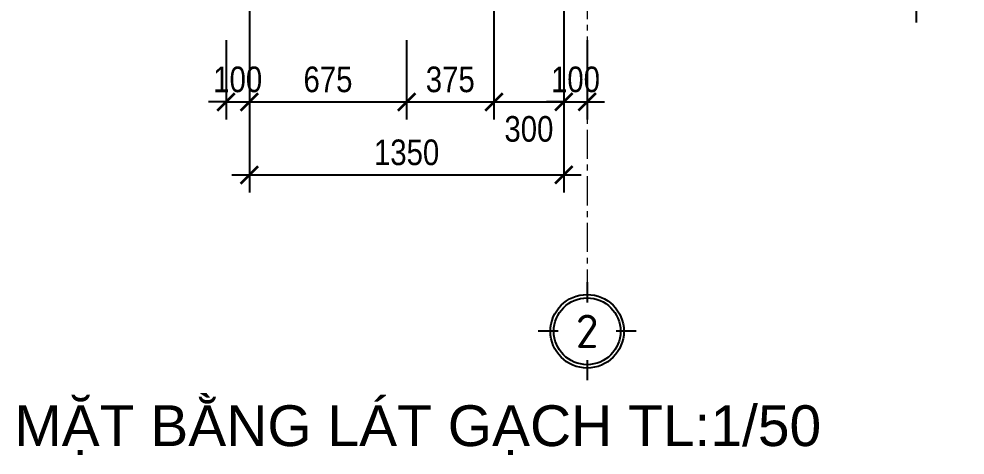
# Model space of a CAD drawing. Header units: inches. Extents: x 236662 to 497023, y -248575 to 81795.
# Drawn here: x 288807 to 292868, y -204801 to -202929 of the extents above; entities that cross this region are included whole.
import ezdxf
from ezdxf.enums import TextEntityAlignment as Align

# ---------------------------------------------------------------- set-up
doc = ezdxf.new("R2010")
doc.units = ezdxf.units.IN
doc.header["$LTSCALE"] = 10
doc.header["$MEASUREMENT"] = 0
doc.linetypes.add('CENTER', pattern=[2, 1.25, -0.25, 0.25, -0.25])
for name, color, linetype in [('01. HP_TEXT', 9, 'Continuous'), ('07. HP_KY HIEU @ 1', 43, 'Continuous'), ('08. HP_DIM', 118, 'Continuous'), ('TEXT', 2, 'Continuous')]:
    doc.layers.add(name, color=color, linetype=linetype)
doc.layers.add('05. HP_TRUC', color=251, linetype='CENTER', lineweight=5)
doc.styles.add('ISOCP50', font='isocpeur.ttf')
doc.styles.add('TEXT (none)', font='arial.ttf')
doc.styles.add('text2', font='VHELVCN.TTF')
doc.dimstyles.new('AL-100 (1-50)', dxfattribs={"dimscale": 0.5, "dimtxt": 220, "dimasz": 150, "dimexe": 150, "dimexo": 150, "dimgap": 80, "dimtad": 1, "dimdec": 0, "dimzin": 9, "dimtxsty": 'text2', "dimblk": 'ARCHTICK', "dimcen": 1, "dimdle": 150, "dimclrd": 256, "dimclre": 256, "dimclrt": 7, "dimadec": 0, "dimazin": 0, "dimtfac": 1, "dimtdec": 0, "dimtix": 1, "dimtmove": 2, "dimatfit": 3, "dimldrblk": 'ARCHTICK', "dimfxl": 1, "dimtolj": 1, "dimtzin": 0, "dimlwd": -1, "dimlwe": -1, "dimarcsym": 0})

# ---------------------------------------------------------------- blocks, each defined once
blk = doc.blocks.new('grid test1')
at = {"ltscale": 20}
for p, q in [((0, 440), (0, 260)), ((-260, 0), (-440, 0)), ((440, 0), (260, 0)), ((0, -260), (0, -440))]:
    blk.add_line(p, q, dxfattribs=at)
at = {"color": 251, "ltscale": 20, "true_color": 0x636466}
for radius in [330, 300]:
    blk.add_circle((0, 0), radius, dxfattribs=at)
at = {"layer": '01. HP_TEXT', "color": 2, "ltscale": 20, "true_color": 0xf1eb1f, "style": 'ISOCP50'}
blk.add_attdef('GRID', text='', height=300, dxfattribs=at).set_placement((-36.9, 0.3), align=Align.MIDDLE_CENTER)
blk = doc.blocks.new('_ArchTick')
at = {"color": 0, "linetype": 'ByBlock', "const_width": 0.15}
blk.add_lwpolyline([(-0.5, -0.5), (0.5, 0.5)], dxfattribs=at)
blk = doc.blocks.new('*D705')
at = {"layer": '08. HP_DIM', "transparency": 16777216}
for p, q in [((289796.1, -202658.6), (289796.1, -203359.9)), ((289696.1, -203019.3), (289696.1, -203359.9)), ((289696.1, -203284.9), (289621.1, -203284.9)), ((289696.1, -203284.9), (289796.1, -203284.9)), ((289796.1, -203284.9), (289871.1, -203284.9))]:
    blk.add_line(p, q, dxfattribs=at)
at = {"layer": 'Defpoints', "color": 0, "transparency": 16777216}
for p in [(289796.1, -202583.6), (289696.1, -202944.3), (289796.1, -203284.9)]:
    blk.add_point(p, dxfattribs=at)
at = {"layer": '08. HP_DIM', "transparency": 16777216, "xscale": 75, "yscale": 75, "zscale": 75}
blk.add_blockref('_ArchTick', (289696.1, -203284.9), dxfattribs=at)
at = {"layer": '08. HP_DIM', "transparency": 16777216, "xscale": 75, "yscale": 75, "zscale": 75, "rotation": 180}
blk.add_blockref('_ArchTick', (289796.1, -203284.9), dxfattribs=at)
at = {"layer": '08. HP_DIM', "color": 7, "transparency": 16777216, "insert": (289746.1, -203188.8), "char_height": 110, "attachment_point": 5, "style": 'text2'}
blk.add_mtext('\\A1;100', dxfattribs=at)
blk = doc.blocks.new('*D701')
at = {"layer": '08. HP_DIM', "transparency": 16777216}
for p, q in [((289796.1, -202658.6), (289796.1, -203359.9)), ((290471.1, -203019.3), (290471.1, -203359.9)), ((289721.1, -203284.9), (290546.1, -203284.9))]:
    blk.add_line(p, q, dxfattribs=at)
at = {"layer": 'Defpoints', "color": 0, "transparency": 16777216}
for p in [(289796.1, -202583.6), (290471.1, -202944.3), (290471.1, -203284.9)]:
    blk.add_point(p, dxfattribs=at)
at = {"layer": '08. HP_DIM', "transparency": 16777216, "xscale": 75, "yscale": 75, "zscale": 75, "rotation": 180}
blk.add_blockref('_ArchTick', (289796.1, -203284.9), dxfattribs=at)
at = {"layer": '08. HP_DIM', "transparency": 16777216, "xscale": 75, "yscale": 75, "zscale": 75}
blk.add_blockref('_ArchTick', (290471.1, -203284.9), dxfattribs=at)
at = {"layer": '08. HP_DIM', "color": 7, "transparency": 16777216, "insert": (290133.6, -203188.8), "char_height": 110, "attachment_point": 5, "style": 'text2'}
blk.add_mtext('\\A1;675', dxfattribs=at)
blk = doc.blocks.new('*D702')
at = {"layer": '08. HP_DIM', "transparency": 16777216}
for p, q in [((290846.1, -202658.6), (290846.1, -203359.9)), ((290471.1, -203019.3), (290471.1, -203359.9)), ((290396.1, -203284.9), (290921.1, -203284.9))]:
    blk.add_line(p, q, dxfattribs=at)
at = {"layer": 'Defpoints', "color": 0, "transparency": 16777216}
for p in [(290846.1, -202583.6), (290471.1, -202944.3), (290846.1, -203284.9)]:
    blk.add_point(p, dxfattribs=at)
at = {"layer": '08. HP_DIM', "transparency": 16777216, "xscale": 75, "yscale": 75, "zscale": 75, "rotation": 180}
blk.add_blockref('_ArchTick', (290471.1, -203284.9), dxfattribs=at)
at = {"layer": '08. HP_DIM', "transparency": 16777216, "xscale": 75, "yscale": 75, "zscale": 75}
blk.add_blockref('_ArchTick', (290846.1, -203284.9), dxfattribs=at)
at = {"layer": '08. HP_DIM', "color": 7, "transparency": 16777216, "insert": (290658.6, -203188.8), "char_height": 110, "attachment_point": 5, "style": 'text2'}
blk.add_mtext('\\A1;375', dxfattribs=at)
blk = doc.blocks.new('*D703')
at = {"layer": '08. HP_DIM', "transparency": 16777216}
for p, q in [((290846.1, -203019.3), (290846.1, -203359.9)), ((291146.1, -203019.3), (291146.1, -203359.9)), ((290771.1, -203284.9), (291221.1, -203284.9))]:
    blk.add_line(p, q, dxfattribs=at)
at = {"layer": 'Defpoints', "color": 0, "transparency": 16777216}
for p in [(290846.1, -202944.3), (291146.1, -202944.3), (291146.1, -203284.9)]:
    blk.add_point(p, dxfattribs=at)
at = {"layer": '08. HP_DIM', "transparency": 16777216, "xscale": 75, "yscale": 75, "zscale": 75, "rotation": 180}
blk.add_blockref('_ArchTick', (290846.1, -203284.9), dxfattribs=at)
at = {"layer": '08. HP_DIM', "transparency": 16777216, "xscale": 75, "yscale": 75, "zscale": 75}
blk.add_blockref('_ArchTick', (291146.1, -203284.9), dxfattribs=at)
at = {"layer": '08. HP_DIM', "color": 7, "transparency": 16777216, "insert": (290996.1, -203401.4), "char_height": 110, "attachment_point": 5, "style": 'text2'}
blk.add_mtext('\\A1;300', dxfattribs=at)
blk = doc.blocks.new('*D704')
at = {"layer": '08. HP_DIM', "transparency": 16777216}
for p, q in [((291146.1, -202869.3), (291146.1, -203359.9)), ((291246.1, -203019.3), (291246.1, -203359.9)), ((291146.1, -203284.9), (291071.1, -203284.9)), ((291146.1, -203284.9), (291246.1, -203284.9)), ((291246.1, -203284.9), (291321.1, -203284.9))]:
    blk.add_line(p, q, dxfattribs=at)
at = {"layer": 'Defpoints', "color": 0, "transparency": 16777216}
for p in [(291146.1, -202794.3), (291246.1, -202944.3), (291246.1, -203284.9)]:
    blk.add_point(p, dxfattribs=at)
at = {"layer": '08. HP_DIM', "transparency": 16777216, "xscale": 75, "yscale": 75, "zscale": 75}
blk.add_blockref('_ArchTick', (291146.1, -203284.9), dxfattribs=at)
at = {"layer": '08. HP_DIM', "transparency": 16777216, "xscale": 75, "yscale": 75, "zscale": 75, "rotation": 180}
blk.add_blockref('_ArchTick', (291246.1, -203284.9), dxfattribs=at)
at = {"layer": '08. HP_DIM', "color": 7, "transparency": 16777216, "insert": (291196.1, -203188.8), "char_height": 110, "attachment_point": 5, "style": 'text2'}
blk.add_mtext('\\A1;100', dxfattribs=at)
blk = doc.blocks.new('*D700')
at = {"layer": '08. HP_DIM', "transparency": 16777216}
for p, q in [((291146.1, -202658.6), (291146.1, -203673.2)), ((289796.1, -203019.3), (289796.1, -203673.2)), ((289721.1, -203598.2), (291221.1, -203598.2))]:
    blk.add_line(p, q, dxfattribs=at)
at = {"layer": 'Defpoints', "color": 0, "transparency": 16777216}
for p in [(291146.1, -202583.6), (289796.1, -202944.3), (291146.1, -203598.2)]:
    blk.add_point(p, dxfattribs=at)
at = {"layer": '08. HP_DIM', "transparency": 16777216, "xscale": 75, "yscale": 75, "zscale": 75, "rotation": 180}
blk.add_blockref('_ArchTick', (289796.1, -203598.2), dxfattribs=at)
at = {"layer": '08. HP_DIM', "transparency": 16777216, "xscale": 75, "yscale": 75, "zscale": 75}
blk.add_blockref('_ArchTick', (291146.1, -203598.2), dxfattribs=at)
at = {"layer": '08. HP_DIM', "color": 7, "transparency": 16777216, "insert": (290471.1, -203502), "char_height": 110, "attachment_point": 5, "style": 'text2'}
blk.add_mtext('\\A1;1350', dxfattribs=at)

msp = doc.modelspace()

# ---------------------------------------------------------------- linework, layer by layer
at = {"layer": '05. HP_TRUC', "ltscale": 10}
msp.add_line((291246.1, -200404), (291246.1, -204059.2), dxfattribs=at)

# ---------------------------------------------------------------- block references
at = {"layer": '07. HP_KY HIEU @ 1', "ltscale": 20}
ref = msp.add_blockref('grid test1', (292658.2, -202733.6), dxfattribs=dict(at, xscale=0.477750000078231, yscale=0.477750000078231, zscale=0.477750000078231))
ref.add_attrib('GRID', 'B', dxfattribs={"layer": 'TEXT', "ltscale": 20, "height": 143.3, "style": 'ISOCP50'}).set_placement((292658.2, -202733.6), align=Align.MIDDLE_CENTER)
ref = msp.add_blockref('grid test1', (291246.1, -204269.4), dxfattribs=dict(at, xscale=0.477750000078231, yscale=0.477750000078231, zscale=0.477750000078231))
ref.add_attrib('GRID', '2', dxfattribs={"layer": 'TEXT', "ltscale": 20, "height": 143.3, "style": 'ISOCP50'}).set_placement((291246.1, -204269.4), align=Align.MIDDLE_CENTER)

# ---------------------------------------------------------------- texts
at = {"layer": '01. HP_TEXT', "style": 'TEXT (none)'}
msp.add_text('MẶT BẰNG LÁT GẠCH TL:1/50', height=175, dxfattribs=at).set_placement((288786.9, -204762.2, -234.4))

# ---------------------------------------------------------------- dimensions: what is measured, and where the dimension line sits
at = {"layer": '08. HP_DIM'}
for base, p1, p2, picture, middle in [((289796.1, -203284.9), (289696.1, -202944.3), (289796.1, -202583.6), '*D705', (289746.1, -203188.8)), ((290471.1, -203284.9), (289796.1, -202583.6), (290471.1, -202944.3), '*D701', (290133.6, -203188.8)), ((291146.1, -203598.2), (289796.1, -202944.3), (291146.1, -202583.6), '*D700', (290471.1, -203502)), ((290846.1, -203284.9), (290471.1, -202944.3), (290846.1, -202583.6), '*D702', (290658.6, -203188.8)), ((291246.1, -203284.9), (291146.1, -202794.3), (291246.1, -202944.3), '*D704', (291196.1, -203188.8))]:
    dim = msp.add_linear_dim(base=base, p1=p1, p2=p2, dimstyle='AL-100 (1-50)', dxfattribs=at)
    dim.commit()
    dim.dimension.update_dxf_attribs({"geometry": picture, "text_midpoint": middle})
dim = msp.add_linear_dim(base=(291146.1, -203284.9), p1=(290846.1, -202944.3), p2=(291146.1, -202944.3), dimstyle='AL-100 (1-50)', dxfattribs=at)
dim.commit()
dim.dimension.update_dxf_attribs({"geometry": '*D703', "text_midpoint": (290996.1, -203401.4), "dimtype": 160})

doc.saveas('drawing.dxf')
